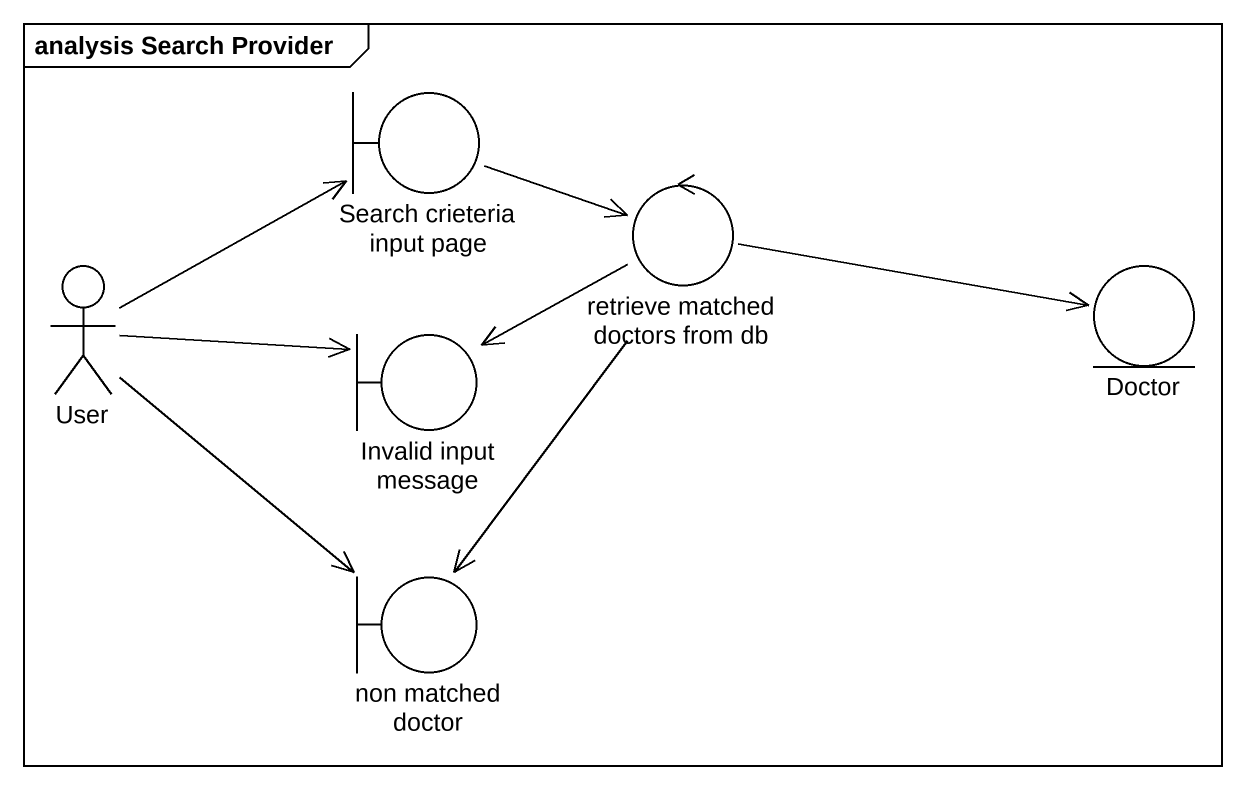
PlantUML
@startuml
mainframe analysis Search Provider
boundary "Search crieteria input page" as Search_crieteria_input_page
control "retrieve matched doctors from db" as retrieve_matched_doctors
actor User
boundary "Invalid input message" as Invalid_input_message
entity Doctor
boundary "non matched doctor" as non_matched_doctor
Search_crieteria_input_page -right-> retrieve_matched_doctors
retrieve_matched_doctors -left-> Invalid_input_message
retrieve_matched_doctors -right-> Doctor
retrieve_matched_doctors --> non_matched_doctor
User -right-> Search_crieteria_input_page
User -right-> Invalid_input_message
User --> non_matched_doctor
@enduml
